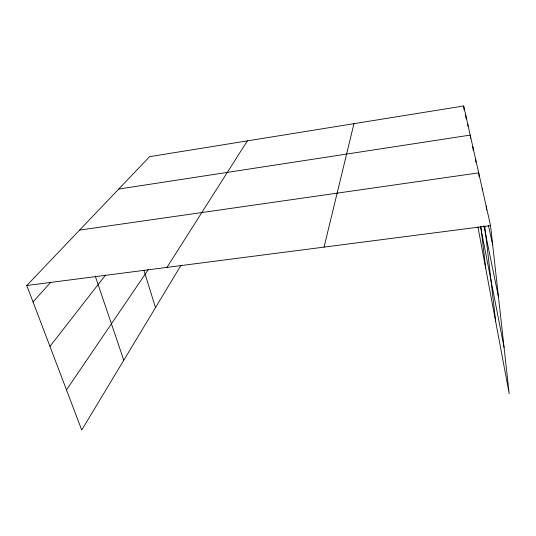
<?xml version="1.0" encoding="UTF-8"?>
<svg xmlns="http://www.w3.org/2000/svg" width="536" height="536" viewBox="0 0 536 536"><rect width="100%" height="100%" fill="white"/><g stroke="black" fill="none" stroke-linecap="round" stroke-linejoin="round"><path stroke-width="0.8" d="M324.052 247.109L353.968 123.675M180.954 265.36L81.733 430.033L26.8 285.5L149.591 156.666L463.66 105.967L490.547 225.602L509.2 393.692L477.945 226.983M166.951 267.397L247.357 140.888M66.484 389.907L148.351 269.501M49.949 346.41L105.592 274.968M33.044 301.935L50.833 282.197M118.711 189.061L470.206 135.099L470.575 138.255M79.636 230.065L478.695 172.867L479.157 176.88M26.8 285.5L490.547 225.602M95.207 275.973L123.783 360.246M143.909 270.245L155.5 307.604M488.39 225.234L492.691 244.905M483.847 225.703L498.46 296.904M480.444 226.313L504.061 347.408M465.67 114.905L466.153 119.019M463.66 105.967L464.129 109.94M472.786 146.556L473.255 150.656M480.819 226.246L485.743 268.59M467.848 124.587L468.035 126.195M484.799 226.279L495.673 321.546M475.6 159.091L475.975 162.328M482.226 188.558L482.407 190.159M486.152 206.032L486.601 210.032"/></g></svg>
